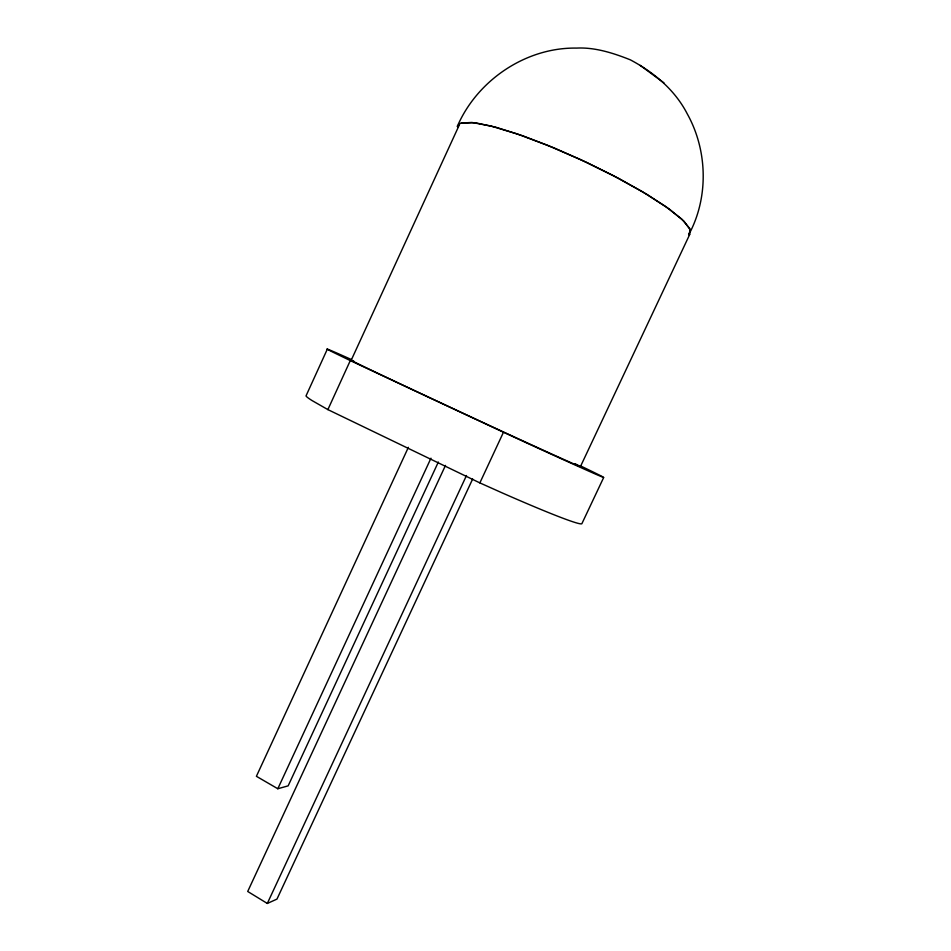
<?xml version="1.0" encoding="UTF-8"?>
<svg xmlns="http://www.w3.org/2000/svg" width="951" height="951" viewBox="0 0 951 951"><rect width="100%" height="100%" fill="white"/><g stroke="black" fill="none" stroke-linecap="round" stroke-linejoin="round"><path stroke-width="1.43" d="M580.467 466.537L689.677 234.528L689.855 228.62L681.736 219.063L665.438 206.367L641.854 191.377L612.634 175.281L580.169 159.435L547.229 145.194L516.655 133.758L490.906 126.031L471.874 122.453L460.653 123.095L457.383 126.233L457.823 127.256M689.011 233.791L690.39 230.071L684.042 221.25L669.433 209.161L647.262 194.563L619.065 178.598L587.052 162.562L553.969 147.869L522.658 135.755L495.697 127.184L475.12 122.715L461.449 123.048M457.383 126.233C477.319 80.193 525.986 47.217 576.603 48.097C594.934 47.146 613.371 53.078 630.323 59.83C653.872 72.335 674.984 89.917 687.347 114.025C707.532 150.294 708.78 197.13 689.154 233.922M327.299 349.219L306.008 395.913A152.124 6.36 24.9 0 0 312.118 400.597L327.881 409.608L479.863 482.894L502.235 492.915A152.124 6.36 24.9 0 0 581.893 523.656L603.707 477.461M327.881 409.608L350.289 360.595L333.979 352.69A152.457 1.272 24.9 0 1 351.394 359.537M351.264 360.108L459.155 125.306M408.383 447.315L256.401 776.301L277.811 788.748L288.153 785.859L438.34 462.031M277.811 788.748L430.969 458.192M445.484 465.408L247.712 891.467L267.314 903.45L276.967 899.099L472.659 478.983M267.314 903.45L466.489 475.5M479.863 482.894L503.471 432.241L525.796 442.536A152.457 1.272 24.9 0 0 580.954 466.109M688.643 234.802L689.677 234.528M350.289 360.595L503.471 432.241M663.953 82.892L640.178 65.357M574.939 463.684A126.828 1.058 24.9 0 1 470.151 416.562A126.828 1.058 24.9 0 1 353.831 361.142"/></g></svg>
